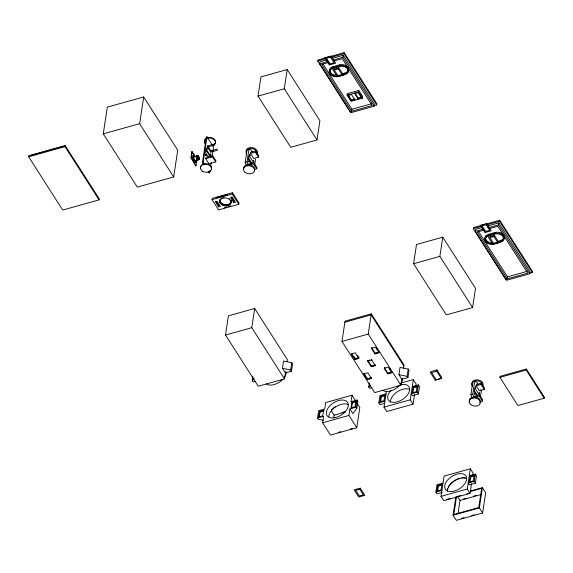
<?xml version="1.0" encoding="UTF-8"?>
<svg xmlns="http://www.w3.org/2000/svg" width="573" height="573" viewBox="0 0 573 573"><rect width="100%" height="100%" fill="white"/><g stroke="black" fill="none" stroke-linecap="round" stroke-linejoin="round"><path stroke-width="0.86" d="M196.116 165.855L191.21 158.177L191.891 151.773L190.909 158.255L191.84 158.678L195.816 165.941L196.976 160.175M191.891 151.773L192.592 153.213L192.191 151.687M28.65 156.801L28.808 155.763L65.179 145.599L99.215 198.845L99.057 199.884L62.686 210.047L28.65 156.801L65.021 146.638L65.179 145.599M103.269 133.86L107.316 107.13L143.687 96.966L177.723 150.212L173.676 176.942L137.305 187.106L103.269 133.86L139.647 123.696L143.687 96.966M194.942 162.223L192.822 158.9L192.456 155.999L193.552 155.877L193.882 156.386L194.068 155.118L193.058 155.398M194.648 162.309L195.658 162.03L193.531 158.7L193.724 157.425L193.137 155.985L193.552 155.877M195.658 162.03L195.851 160.755L196.56 161.342L196.331 160.232M196.31 162.696L196.553 161.07M203.379 164.186L202.448 162.725L206.33 137.026L207.003 136.84L213.55 147.082L212.125 156.501M204.052 164L203.121 162.531L207.003 136.84M205.757 158.757L205.943 157.518L212.676 155.634L215.885 160.648L215.699 161.894L208.959 163.778L205.757 158.757L212.49 156.88L212.676 155.634M217.461 150.219L210.728 152.103L207.519 147.082L207.705 145.836L214.445 143.952M210.728 152.103L210.914 150.857L207.705 145.836M208.056 171.499L208.987 172.96L209.661 172.774L209.926 171.062M210.57 166.779L211.215 162.496M212.046 199.669L212.246 198.365L232.452 192.721L238.998 202.964L238.798 204.26L218.592 209.904L212.046 199.669L232.258 194.018L232.452 192.721M218.642 206.874L215.369 201.753L217.052 201.288L220.326 206.402L218.642 206.874L218.836 205.578L216.028 201.187M233.798 202.641L230.525 197.52L232.208 197.048L235.482 202.169L233.798 202.641L233.992 201.345L231.184 196.954M246.318 165.604L245.201 162.309L247.164 149.331L249.019 148.815L250.888 149.818L252.292 152.01M248.181 165.081L247.056 161.787L249.019 148.815M258.022 96.106L260.93 76.904L287.202 69.562L319.92 120.76L317.019 139.962L290.747 147.304L258.022 96.106L284.294 88.765L287.202 69.562M285.562 371.906L284.502 378.889L258.237 386.231L225.511 335.033L228.412 315.83L254.684 308.489L287.41 359.686L287.145 361.427M254.648 165.11L255.565 159.05M284.502 378.889L251.776 327.692L254.684 308.489M252.235 380.694L252.865 376.64M350.447 112.229L317.721 61.032L317.879 59.993L344.151 52.652L376.876 103.849L376.719 104.888L374.176 105.597M332.025 58.389L343.213 55.266L374.463 104.157L374.162 106.184L350.92 112.68L319.67 63.782L319.978 61.762L326.861 59.836M282.46 368.31L283.556 361.047L291.75 362.68L292.567 363.962L291.471 371.225L285.404 372.923L282.46 368.31L290.647 369.943L291.471 371.225M332.734 67.786L339.467 65.902A6.403 4.591 8.6 0 1 347.976 68.653A6.403 4.591 8.6 0 1 345.032 74.605L338.299 76.488A6.403 4.591 8.6 0 1 329.79 73.738A6.403 4.591 8.6 0 1 332.734 67.786L332.892 66.747L339.624 64.864A6.403 4.591 8.6 0 1 347.217 66.547A6.403 4.591 8.6 0 1 347.682 72.184M290.661 369.95L291.764 362.666M339.467 65.902L339.624 64.864M374.162 106.184L342.905 57.286L343.213 55.266M376.719 104.888L343.993 53.69L344.151 52.652M342.181 74.805L344.702 74.096L344.86 73.058A5.644 4.047 8.6 0 0 347.918 68.846M347.066 95.204L347.302 93.65L358.755 90.448L362.68 96.586L362.444 98.148L350.998 101.349L347.066 95.204L358.519 92.002L358.755 90.448M351.421 99.938L354.931 98.957L354.809 99.738L351.306 100.719L351.421 99.938L348.083 94.717M333.658 61.082L342.217 58.69L372.156 105.532L351.614 111.277L351.922 109.25L322.928 63.897M358.039 98.835L354.701 93.614L354.823 92.833L358.161 98.055L358.039 98.835L361.542 97.854L361.663 97.081L358.161 98.055M323.301 420.26L318.387 419.278L317.571 418.004L318.667 410.734L324.726 409.043L325.708 402.554L351.98 395.212L355.675 400.993M319.562 411.228L318.695 416.943L322.735 415.812L323.602 410.103L319.562 411.228L320.049 412.001L319.19 417.71M357.065 403.163L359.837 407.496L356.771 427.737L330.506 435.079L322.649 422.795L323.63 416.306L317.571 418.004M401.874 379.305L407.933 377.607L409.036 370.344L408.22 369.062L400.026 367.429L398.93 374.692L401.874 379.305L400.971 385.271L374.699 392.612L341.974 341.415L345.039 321.174L371.304 313.832L404.029 365.03L403.485 368.625M333.765 417.789L334.159 415.167L331.337 410.755M357.573 355.547L358.927 357.659L358.805 358.433L354.766 359.565L354.888 358.784L351.736 353.856M356.786 358.999L356.907 358.218M356.771 427.737L348.921 415.454L349.902 408.964L355.962 407.274L357.058 400.004L350.998 401.702L351.98 395.212M351.894 402.196L351.027 407.904L355.067 406.773L355.933 401.064L351.894 402.196L352.381 402.962L351.643 407.854M349.902 408.964L352.846 413.57L356.778 408.549L357.896 401.265L357.058 400.004M400.971 385.271L368.246 334.073L371.304 313.832M367.365 379.577L363.769 373.947L363.884 373.166L367.486 378.796L367.365 379.577L371.411 378.445L371.526 377.671L367.486 378.796M371.254 366.727L371.368 365.946L375.408 364.815L375.294 365.595L371.254 366.727L367.651 361.09L367.773 360.317M369.671 360.532L369.793 359.751M375.294 365.595L371.691 359.966L371.813 359.185M369.392 379.011L369.506 378.237M371.813 387.706L369.542 388.336L368.726 387.062L369.334 383.022M374.971 353.921L371.376 348.284L375.415 347.159L379.018 352.789L374.971 353.921L375.093 353.14L371.49 347.51M373.274 366.161L373.388 365.381M376.998 353.355L377.113 352.574M384.526 403.399L379.978 404.674L378.832 402.876L379.935 395.614L385.994 393.916M380.83 396.108L379.963 401.816L384.003 400.692L384.87 394.976L380.83 396.108L381.317 396.874L380.579 401.773M387.857 373.109L391.896 371.977L391.782 372.758L387.735 373.883L387.857 373.109L384.254 367.472M414.508 394.482L413.047 404.166L386.775 411.507L383.996 407.152L386.395 391.287M389.755 373.317L389.876 372.543M413.599 263.709L416.507 244.499L442.771 237.158L475.497 288.355L472.596 307.565L446.324 314.906L413.599 263.709L439.871 256.36L442.771 237.158M407.933 377.607L407.117 376.332L408.234 369.048M413.047 404.166L410.261 399.811L413.326 379.57L400.613 383.122M413.162 387.076L412.295 392.784L416.335 391.653L417.201 385.944L413.162 387.076L413.649 387.842L412.911 392.734M415.84 385.679L416.105 383.924L413.326 379.57M417.23 392.147L411.163 393.844L412.309 395.635L418.376 393.938L417.23 392.147L418.326 384.884L412.266 386.574M418.376 393.938L419.472 386.675L418.326 384.884M430.645 372.908L430.839 371.612L436.905 369.914L441.482 377.084L441.289 378.381L435.215 380.092L430.624 372.901L436.712 371.197L436.905 369.914M506.181 278.786L506.023 279.825L473.298 228.627L473.456 227.588L499.728 220.247L532.446 271.444L532.296 272.483L529.753 273.192M487.602 225.991L498.789 222.861L530.039 271.76L529.731 273.779L506.496 280.276L475.246 231.385L475.547 229.358L482.437 227.431M442.306 492.4L436.998 493.876L435.852 492.085L436.955 484.822L443.015 483.125M437.844 485.317L436.984 491.025L441.024 489.894L441.89 484.185L437.844 485.317L438.338 486.083L437.6 490.982M471.529 483.691L470.068 493.374L443.796 500.716L441.017 496.361L444.075 476.12L470.347 468.778L473.126 473.133L472.861 474.888M488.311 235.381L495.043 233.505A6.403 4.591 8.6 0 1 503.552 236.255A6.403 4.591 8.6 0 1 500.609 242.207L493.869 244.091A6.403 4.591 8.6 0 1 485.367 241.333A6.403 4.591 8.6 0 1 488.311 235.381L488.461 234.35L495.201 232.466A6.403 4.591 8.6 0 1 502.206 233.669A6.403 4.591 8.6 0 1 503.996 238.762M495.043 233.505L495.201 232.466M472.045 397.898L470.92 394.604L472.883 381.625L474.738 381.109L476.614 382.112L478.018 384.304M470.54 490.961L482.409 487.644L485.675 492.766L482.616 513.007L456.344 520.348L453.071 515.227L455.872 496.748M456.602 496.189L453.823 514.525L478.749 507.556L481.657 488.354L470.483 491.476M473.9 397.375L472.782 394.081L474.738 381.109M529.731 273.779L498.481 224.888L498.789 222.861M532.296 272.483L499.57 221.285L499.728 220.247M458.02 513.53L460.004 500.437L457.669 496.784M498.596 242.164L500.279 241.691L500.437 240.653A5.644 4.047 8.6 0 0 503.581 237.516M480.503 396.537L481.284 391.345L480.726 389.697M470.068 493.374L467.281 489.02L470.347 468.778M470.182 476.285L469.316 481.993L473.355 480.862L474.222 475.153L470.182 476.285L470.669 477.051L469.932 481.943M474.251 481.356L468.184 483.053L469.33 484.844L475.397 483.146L474.251 481.356L475.346 474.093L469.287 475.783M475.397 483.146L476.492 475.884L475.346 474.093M489.227 228.677L497.787 226.285L527.733 273.135L507.191 278.872L507.492 276.852L478.505 231.492M482.616 513.007L479.343 507.886L482.409 487.644M499.928 377.385L500.079 376.346L526.351 369.005L544.35 397.168L544.192 398.206L517.92 405.548L499.928 377.385L526.193 370.043L526.351 369.005M250.451 153.492L250.645 152.253L255.522 150.885L258.731 155.906L258.538 157.145L253.66 158.506L250.451 153.492L255.329 152.132L255.522 150.885M254.312 169.465L256.747 168.784L253.545 163.763L253.732 162.524L248.854 163.885M256.747 168.784L256.94 167.538L253.732 162.524M476.177 385.787L476.364 384.547L481.248 383.179L484.45 388.2L484.264 389.439L479.386 390.8L476.177 385.787L481.055 384.426L481.248 383.179M479.264 396.058L479.458 394.818L474.58 396.179L474.387 397.426L479.264 396.058L482.473 401.079L480.031 401.759M482.473 401.079L482.659 399.832L479.458 394.818M193.008 152.97L195.343 156.622M205.471 155.82L205.463 155.147M254.226 378.166L252.256 380.673L253.073 381.955L255.35 381.317M368.726 387.062L370.201 385.178M324.955 57.715L331.051 56.018L335.649 63.209L329.554 64.914L324.955 57.715L329.561 64.892M317.721 61.032L326.195 58.661M331.28 57.243L343.993 53.69M319.67 63.782L327.412 61.619M333.443 59.936L342.905 57.286M328.515 62.514L321.668 64.434L351.614 111.277M30.963 155.376L64.642 145.965M342.339 73.767L344.86 73.058M354.701 93.614L358.204 92.633L361.542 97.854M207.519 147.082L214.259 145.198M351.922 109.25L371.605 103.749M210.914 150.857L217.654 148.973M192.385 157.195L193.395 156.916M192.714 157.711L193.724 157.425M192.822 158.9L193.531 158.7M196.174 161.264L195.637 161.65L195.88 161.249M202.448 162.725L203.121 162.531M245.201 162.309L247.056 161.787M249.477 164.902L253.545 163.763M224.215 207.849L226.7 207.154M228.355 206.688L230.847 205.994M480.532 225.318L486.627 223.613L491.226 230.804L485.13 232.509L480.532 225.318L485.138 232.495M473.298 228.627L481.771 226.263M486.857 224.838L499.57 221.285M475.246 231.385L482.989 229.214M488.153 227.775L498.481 224.888M484.092 230.117L477.245 232.029L507.191 278.872M497.908 241.362L500.437 240.653M225.511 335.033L251.776 327.692M344.882 322.212L371.146 314.871L403.872 366.068M507.492 276.852L527.181 271.351M341.974 341.415L368.246 334.073M354.888 358.784L358.927 357.659M375.093 353.14L379.133 352.008M367.651 361.09L371.691 359.966M363.769 373.947L367.809 372.815L371.411 378.445M320.049 412.001L324.089 410.87L323.602 410.103M352.381 402.962L356.42 401.831M435.229 380.071L441.289 378.381L436.712 371.197M381.317 396.874L384.547 395.972M413.649 387.842L417.688 386.711M342.038 412.474L344.581 411.758M334.159 415.167L345.333 412.051M378.832 402.876L384.898 401.186M322.649 422.795L348.921 415.454M383.996 407.152L410.261 399.811M470.92 394.604L472.782 394.081M338.127 432.45L340.706 431.734M350.16 429.091L352.739 428.368M438.338 486.083L442.377 484.959M470.669 477.051L473.9 476.149M435.852 492.085L441.919 490.395M441.017 496.361L467.281 489.02M446.267 499.527L450.564 498.324M456.581 496.648L460.878 495.444M466.895 493.761L469.473 493.045M463.643 498.925L466.186 498.209M473.814 496.082L476.356 495.373M460.004 500.437L480.632 494.671M453.071 515.227L479.343 507.886M461.394 518.443L463.972 517.72M471.708 515.557L474.286 514.841M398.93 374.692L407.117 376.332M209.962 154.166L210.277 155.082M358.519 92.002L362.444 98.148M359.801 94.158L361.198 96.35M354.809 99.738L351.471 94.516L347.969 95.498L351.306 100.719M526.193 370.043L544.192 398.206M439.871 256.36L472.596 307.565M481.055 384.426L484.264 389.439M284.294 88.765L317.019 139.962M479.716 395.52L474.802 387.842L474.243 391.459L476.922 395.649M474.286 390.457L477.409 395.341M432.149 373.395L435.745 379.025M474.222 475.153L474.709 475.919M255.329 152.132L258.538 157.145M376.432 347.782L377.335 349.193M389.647 368.453L390.55 369.864M391.782 372.758L388.179 367.121L384.139 368.253L387.735 373.883M253.989 163.226L249.083 155.548L248.524 159.165L251.203 163.355M248.56 158.162L252.134 163.749M368.217 361.019L371.368 365.946M384.87 394.976L385.357 395.75M358.805 358.433L355.21 352.803L351.17 353.935L354.766 359.565M354.128 356.664L355.561 358.899M212.49 156.88L215.699 161.894M211.065 156.83L206.158 149.152L205.607 152.783L208.286 156.973M205.929 150.04L210.391 157.016M232.258 194.018L238.798 204.26M208.73 171.313L209.661 172.774M355.962 407.274L356.778 408.549M192.707 153.048L195.042 156.708M219.688 201.947L220.619 203.408M219.645 202.233L220.576 203.694M139.647 123.696L173.676 176.942M65.021 146.638L99.057 199.884M402.654 378.252A12.047 7.112 -32.6 0 1 400.885 383.695M399.266 385.693A12.047 7.112 -32.6 0 1 382.757 390.306M398.801 385.5A11.295 6.668 -32.6 0 1 397.411 386.811M286.185 371.87A12.047 7.112 -32.6 0 1 284.423 377.313M282.804 379.312A12.047 7.112 -32.6 0 1 266.287 383.924M281.895 379.57A11.295 6.668 -32.6 0 1 280.949 380.429M447.463 491.398A12.234 7.227 -32.6 0 1 454.095 481.148A12.234 7.227 -32.6 0 1 466.472 478.498M447.176 490.073A12.613 7.449 -32.6 0 1 447.577 488.518M448.308 486.914A12.613 7.449 -32.6 0 1 459.775 478.226M461.716 477.81A12.613 7.449 -32.6 0 1 465.24 477.818M207.505 138.243A5.608 4.018 8.6 0 1 214.961 140.65A5.608 4.018 8.6 0 1 212.375 145.871M205.492 144.174A5.608 4.018 8.6 0 1 206.574 138.587M207.584 137.721A5.608 4.018 8.6 0 1 214.467 139.418A5.608 4.018 8.6 0 1 214.195 144.525M204.998 142.935A5.608 4.018 8.6 0 1 206.652 138.072M200.657 168.376A5.608 4.018 8.6 0 1 206.273 163.72A5.608 4.018 8.6 0 1 211.33 169.45M210.227 170.733A5.608 4.018 8.6 0 1 209.424 171.212M231.227 200.829A5.644 4.047 8.6 0 1 225.404 204.719A5.644 4.047 8.6 0 1 220.053 199.705M230.933 200.822A5.644 4.047 8.6 0 1 227.617 205.378A5.644 4.047 8.6 0 1 220.619 203.114A5.644 4.047 8.6 0 1 222.109 197.964M223.047 197.613A5.644 4.047 8.6 0 1 224.079 197.413M229.229 198.681A5.644 4.047 8.6 0 1 229.974 199.325M230.976 200.536A5.644 4.047 8.6 0 1 225.325 205.22A5.644 4.047 8.6 0 1 220.233 199.454M399.933 384.927A12.234 7.227 -32.6 0 1 409.015 392.333A12.234 7.227 -32.6 0 1 392.605 402.275A12.234 7.227 -32.6 0 1 391.094 390.285M390.442 402.189A12.234 7.227 -32.6 0 1 397.075 391.939A12.234 7.227 -32.6 0 1 409.451 389.289M331.366 409.974A12.986 7.671 -32.6 0 1 335.284 406.608M328.752 416.75A12.234 7.227 -32.6 0 1 336.143 406.586A12.234 7.227 -32.6 0 1 348.305 404.66M469.523 401.737A5.608 4.018 8.6 0 1 475.282 397.017A5.608 4.018 8.6 0 1 479.981 403.041M472.302 386.331A5.608 4.018 8.6 0 1 476.743 380.866A5.608 4.018 8.6 0 1 482.731 386.309M472.46 385.292A5.608 4.018 8.6 0 1 472.109 384.612M471.93 383.903A5.608 4.018 8.6 0 1 477.875 379.885A5.608 4.018 8.6 0 1 482.889 385.271M246.583 154.037A5.608 4.018 8.6 0 1 247.593 149.532M248.324 149.123A5.608 4.018 8.6 0 1 254.727 149.51A5.608 4.018 8.6 0 1 257.012 154.015M246.39 152.318A5.608 4.018 8.6 0 1 252.156 147.59A5.608 4.018 8.6 0 1 256.847 153.614M243.797 169.443A5.608 4.018 8.6 0 1 249.563 164.723A5.608 4.018 8.6 0 1 254.262 170.747M336.738 75.178A5.644 4.047 8.6 0 1 330.069 70.4M329.418 71.518A6.403 4.591 8.6 0 1 332.892 66.747M337.97 75.98A5.644 4.047 8.6 0 1 330.463 73.552A5.644 4.047 8.6 0 1 333.056 68.302L339.796 66.418A5.644 4.047 8.6 0 1 347.302 68.846A5.644 4.047 8.6 0 1 344.702 74.096M492.307 242.773A5.644 4.047 8.6 0 1 485.94 236.978M484.994 239.12A6.403 4.591 8.6 0 1 488.461 234.35M500.279 241.691A5.644 4.047 8.6 0 0 502.879 236.441A5.644 4.047 8.6 0 0 495.373 234.013L488.633 235.897A5.644 4.047 8.6 0 0 485.761 240.639A5.644 4.047 8.6 0 0 492.15 243.811M195.844 160.111A2.256 0.838 74.4 0 1 194.691 160.225A2.256 0.838 74.4 0 1 193.86 157.253A2.256 0.838 74.4 0 1 194.906 156.744M198.201 159.452A2.256 0.838 74.4 0 1 197.048 159.566A2.256 0.838 74.4 0 1 196.217 156.594A2.256 0.838 74.4 0 1 197.262 156.085M198.043 159.545A2.034 0.752 74.4 0 1 196.496 158.119A2.034 0.752 74.4 0 1 197.076 156.092M216.881 197.556L227.66 194.548L216.881 197.556M206.76 148.092L207.125 149.145L206.76 148.092M205.779 154.581L206.144 155.634L205.779 154.581M210.52 153.979L210.893 155.032L210.52 153.979M249.692 154.495L250.057 155.548L249.692 154.495M248.696 160.963L249.062 162.016L248.696 160.963M253.452 160.383L253.818 161.436L253.452 160.383M475.411 386.789L475.776 387.842L475.411 386.789M474.415 393.257L474.781 394.31L474.415 393.257M479.178 392.677L479.544 393.73L479.178 392.677M330.521 57.085L326.481 58.21L330.084 63.847L334.123 62.715L330.521 57.085M338.858 67.822L332.763 69.526L337.361 76.718L343.456 75.013L338.858 67.822M338.335 68.889L334.288 70.021L337.891 75.65L341.931 74.519L338.335 68.889M486.097 224.68L482.058 225.812L485.653 231.442L489.7 230.31L486.097 224.68M494.435 235.417L488.339 237.122L492.938 244.313L499.033 242.608L494.435 235.417M493.905 236.484L489.865 237.616L493.468 243.246L497.507 242.114L493.905 236.484M360.252 488.146L354.193 489.836L358.77 497.006L364.836 495.308L360.252 488.146M359.737 489.192L355.69 490.323L359.292 495.953L363.332 494.828L359.737 489.192M452.527 491.405A12.234 7.227 -32.6 0 0 466.401 476.808A12.234 7.227 -32.6 0 0 448.115 479.494A12.234 7.227 -32.6 0 0 452.527 491.405M202.556 171.212A5.608 4.018 8.6 0 0 211.501 169.221A5.608 4.018 8.6 0 0 203.873 164.372A5.608 4.018 8.6 0 0 202.556 171.212M221.98 204.926A5.644 4.047 8.6 0 0 230.991 202.921A5.644 4.047 8.6 0 0 223.305 198.036A5.644 4.047 8.6 0 0 221.98 204.926M335.255 417.638A12.234 7.227 -32.6 0 0 347.718 402.568A12.234 7.227 -32.6 0 0 328.966 406.801A12.234 7.227 -32.6 0 0 335.255 417.638M470.848 404.681A5.608 4.018 8.6 0 0 480.138 403.435A5.608 4.018 8.6 0 0 473.198 398.056A5.608 4.018 8.6 0 0 470.848 404.681M245.129 172.387A5.608 4.018 8.6 0 0 254.419 171.141A5.608 4.018 8.6 0 0 247.479 165.762A5.608 4.018 8.6 0 0 245.129 172.387M196.983 156.751A2.034 0.752 74.4 0 0 198.373 159.695A2.034 0.752 74.4 0 0 198.33 156.73A2.034 0.752 74.4 0 0 196.983 156.751M196.904 156.665A2.213 0.824 74.4 0 0 198.408 159.867A2.213 0.824 74.4 0 0 198.365 156.637A2.213 0.824 74.4 0 0 196.904 156.665M197.241 156.572A2.213 0.824 74.4 0 0 198.745 159.774A2.213 0.824 74.4 0 0 198.702 156.544A2.213 0.824 74.4 0 0 197.241 156.572M197.32 156.658A2.034 0.752 74.4 0 0 198.709 159.602A2.034 0.752 74.4 0 0 198.666 156.637A2.034 0.752 74.4 0 0 197.32 156.658"/></g></svg>
